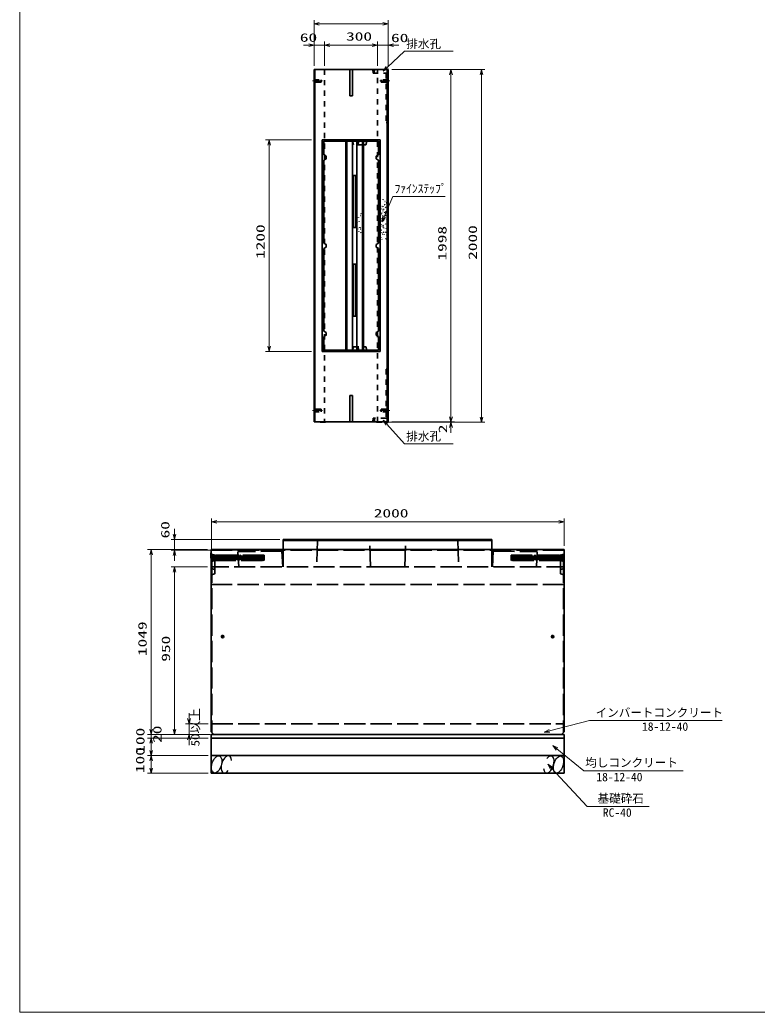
# Model space of a CAD drawing. Units: millimetres on the paper. Extents: x 15 to 1219, y 8 to 859.
# Drawn here: x 15.1 to 224, y 15 to 296.2 of the extents above; entities that cross this region are included whole.
import ezdxf
from ezdxf.enums import TextEntityAlignment as Align

# ---------------------------------------------------------------- set-up
doc = ezdxf.new("R2010")
doc.units = ezdxf.units.MM
for name, pattern in [('DASHED', [7.5, 6, -1.5]), ('USER1', [3, 1.5, -1.5]), ('USER2', [18.5, 12, -1.5, 3.5, -1.5])]:
    doc.linetypes.add(name, pattern=pattern)
for name, color, linetype, lineweight in [('0-0', 1, 'Continuous', 13), ('D-BMK（構造物基準線）', 2, 'USER2', 18), ('D-STR-DIM（寸法）', 7, 'Continuous', 13), ('D-STR-HTXT(均しCON-旗)', 7, 'Continuous', 13), ('D-STR-HTXT(基礎砕石-旗)', 7, 'Continuous', 13), ('D-STR-HTXT（WS-旗）', 7, 'Continuous', 13), ('D-STR-HTXT（旗上げ）', 7, 'Continuous', 13), ('D-STR-STRF(グリ)', 7, 'Continuous', 25), ('D-STR（構造物）', 1, 'Continuous', 35)]:
    doc.layers.add(name, color=color, linetype=linetype, lineweight=lineweight)
doc.styles.add('ＭＳ ゴシック', font='')
doc.styles.get('ＭＳ ゴシック').set_extended_font_data('MS Gothic')

# ---------------------------------------------------------------- blocks, each defined once
blk = doc.blocks.new('_Open30')
at = {"color": 7, "linetype": 'Continuous', "lineweight": 13}
for p, q in [((-1, 0.2679), (0, 0)), ((0, 0), (-1, -0.2679)), ((0, 0), (-1, 0))]:
    blk.add_line(p, q, dxfattribs=at)

msp = doc.modelspace()

# ---------------------------------------------------------------- linework, layer by layer
at = {"layer": '0-0'}
msp.add_line((119.259, 93.689), (70.009, 93.689), dxfattribs=at)
at = {"layer": 'D-BMK（構造物基準線）'}
for p, q in [((97.951, 278.899), (100.8, 278.899)), ((117.026, 278.899), (119.875, 278.899)), ((97.951, 185.499), (100.8, 185.499)), ((119.875, 185.499), (117.026, 185.499))]:
    msp.add_line(p, q, dxfattribs=at)
at = {"layer": 'D-STR-DIM（寸法）', "color": 2}
for p, q in [((15.075, 858.587), (15.075, 15.004)), ((15.075, 15.004), (1218.693, 15.004))]:
    msp.add_line(p, q, dxfattribs=at)
at = {"layer": 'D-STR-DIM（寸法）'}
for p, q in [((98.413, 290.046), (98.413, 296.096)), ((119.413, 290.076), (119.413, 296.096)), ((99.913, 295.096), (117.913, 295.096)), ((98.413, 283.149), (98.413, 290.046)), ((101.413, 283.149), (101.413, 290.046)), ((101.413, 283.201), (101.413, 290.046)), ((116.413, 283.149), (116.413, 290.046)), ((116.413, 283.149), (116.413, 290.046)), ((119.413, 283.119), (119.413, 290.046)), ((96.913, 289.046), (95.413, 289.046)), ((98.413, 289.046), (101.413, 289.046)), ((102.913, 289.046), (114.913, 289.046)), ((102.913, 289.046), (104.413, 289.046)), ((114.913, 289.046), (113.413, 289.046)), ((116.413, 289.046), (119.413, 289.046)), ((120.913, 289.046), (122.413, 289.046)), ((120.413, 282.149), (138.202, 282.149)), ((136.765, 282.149), (146.842, 282.149)), ((137.202, 183.749), (137.202, 280.649)), ((145.842, 183.649), (145.842, 280.649)), ((97.663, 262.199), (84.699, 262.199)), ((85.699, 203.699), (85.699, 260.699)), ((97.663, 202.199), (84.699, 202.199)), ((137.202, 183.749), (137.202, 185.249)), ((119.163, 182.149), (138.202, 182.149)), ((120.413, 182.249), (138.202, 182.249)), ((120.413, 182.249), (138.202, 182.249)), ((135.765, 182.149), (146.842, 182.149)), ((137.202, 182.249), (137.202, 182.149)), ((137.202, 180.649), (137.202, 179.149)), ((69.359, 146.385), (69.359, 154.931)), ((169.259, 147.14), (169.259, 154.931)), ((70.859, 153.931), (167.759, 153.931)), ((63.02, 98.189), (63.02, 99.689)), ((52.261, 95.189), (52.261, 96.689)), ((68.459, 96.689), (62.02, 96.689)), ((63.02, 96.689), (63.02, 93.689)), ((68.459, 93.689), (51.261, 93.689)), ((52.261, 93.689), (52.261, 92.689)), ((67.459, 93.689), (62.02, 93.689)), ((68.459, 92.689), (51.261, 92.689)), ((68.459, 92.689), (51.261, 92.689)), ((52.261, 91.189), (52.261, 89.689)), ((52.261, 91.189), (52.261, 89.189)), ((63.02, 92.189), (63.02, 90.689)), ((68.459, 87.689), (51.261, 87.689)), ((68.459, 87.689), (51.261, 87.689)), ((52.261, 86.189), (52.261, 84.189)), ((68.459, 82.689), (51.261, 82.689))]:
    msp.add_line(p, q, dxfattribs=at)
at = {"layer": 'D-STR-HTXT(均しCON-旗)'}
msp.add_lwpolyline([(203.016, 83.379), (174.808, 83.379), (167.249, 89.593)], dxfattribs=at)
at = {"layer": 'D-STR-HTXT(基礎砕石-旗)'}
msp.add_lwpolyline([(193.331, 73.3), (175.76, 73.3), (165.669, 84.166)], dxfattribs=at)
at = {"layer": 'D-STR-HTXT（WS-旗）'}
for points in [[(137.867, 287.296), (124.079, 287.296), (119.121, 282.707)], [(137.867, 176.101), (124.079, 176.101), (119.031, 181.633)]]:
    msp.add_lwpolyline(points, dxfattribs=at)
at = {"layer": 'D-STR-HTXT（旗上げ）'}
for points in [[(135.586, 246.108), (120.756, 246.108), (118.256, 240.358)], [(214.092, 97.66), (176.459, 97.612), (165.096, 94.748)]]:
    msp.add_lwpolyline(points, dxfattribs=at)
at = {"layer": 'D-STR-STRF(グリ)'}
for centre, major_axis in [((70.834, 85.213), (0.79, 2.421)), ((167.684, 85.166), (-0.79, -2.421))]:
    msp.add_ellipse(centre, major_axis=major_axis, ratio=0.5139, dxfattribs=at)
for centre, start_param, end_param in [((73.575, 85.213), 5.3575563, 10.3750652), ((164.943, 85.166), 2.2159636, 7.2334726)]:
    msp.add_ellipse(centre, major_axis=(0.79, 2.421), ratio=0.5139, start_param=start_param, end_param=end_param, dxfattribs=at)
at = {"layer": 'D-STR（構造物）'}
for p, q in [((119.413, 282.149), (98.413, 282.149)), ((98.413, 282.149), (98.413, 182.249)), ((98.663, 182.249), (98.663, 282.149)), ((108.538, 282.149), (108.538, 274.649)), ((109.288, 274.649), (109.288, 282.149)), ((119.163, 282.149), (119.163, 182.249)), ((119.413, 182.249), (119.413, 282.149)), ((108.538, 274.649), (109.288, 274.649)), ((117.183, 262.199), (100.683, 262.199)), ((100.683, 262.199), (100.683, 202.199)), ((107.439, 261.824), (107.439, 202.574)), ((107.689, 261.824), (107.689, 202.574)), ((109.308, 261.824), (109.308, 202.574)), ((110.558, 261.824), (110.558, 202.574)), ((112.177, 261.824), (112.177, 202.574)), ((112.427, 261.824), (112.427, 202.574)), ((116.683, 261.824), (113.336, 261.824)), ((116.683, 257.952), (116.683, 261.824)), ((117.183, 202.199), (117.183, 262.199)), ((101.183, 256.452), (101.183, 232.949)), ((116.683, 257.952), (116.054, 257.589)), ((116.054, 257.589), (116.054, 256.815)), ((116.054, 256.815), (116.683, 256.452)), ((116.683, 232.949), (116.683, 256.452)), ((117.315, 245.052), (117.388, 245.033)), ((117.941, 245.227), (117.998, 245.276)), ((117.998, 245.276), (118.046, 245.218)), ((118.516, 244.721), (118.591, 244.721)), ((112.252, 241.807), (112.199, 241.86)), ((112.252, 241.807), (112.305, 241.86)), ((117.201, 244.197), (117.254, 244.144)), ((117.254, 244.144), (117.307, 244.197)), ((117.465, 242.652), (117.403, 242.609)), ((117.465, 242.652), (117.508, 242.591)), ((117.681, 243.325), (117.607, 243.338)), ((117.898, 242.475), (117.96, 242.518)), ((118.007, 242.048), (117.932, 242.055)), ((117.96, 242.518), (118.003, 242.457)), ((118.02, 243.254), (118.046, 243.324)), ((118.229, 242.578), (118.297, 242.61)), ((118.5, 243.789), (118.427, 243.769)), ((118.48, 243.861), (118.5, 243.789)), ((118.617, 242.951), (118.63, 243.025)), ((118.63, 243.025), (118.704, 243.012)), ((118.744, 241.9), (118.782, 241.965)), ((118.782, 241.965), (118.847, 241.927)), ((118.812, 243.151), (118.873, 243.194)), ((118.864, 244.336), (118.917, 244.389)), ((118.873, 243.194), (118.916, 243.133)), ((118.917, 244.389), (118.97, 244.336)), ((110.991, 240.102), (110.998, 240.177)), ((111.21, 239.066), (111.241, 239.133)), ((111.47, 240.717), (111.545, 240.723)), ((111.779, 241.224), (111.799, 241.296)), ((112.227, 241.1), (112.292, 241.137)), ((112.245, 240.01), (112.277, 239.942)), ((117.425, 239.52), (117.387, 239.455)), ((117.575, 241.239), (117.65, 241.239)), ((117.594, 241.409), (117.581, 241.483)), ((117.588, 239.901), (117.661, 239.921)), ((117.661, 239.921), (117.642, 239.993)), ((117.819, 240.717), (117.747, 240.698)), ((117.848, 239.164), (117.835, 239.09)), ((117.981, 240.68), (118.043, 240.637)), ((118.043, 240.637), (118, 240.575)), ((118.102, 239.354), (118.041, 239.311)), ((118.102, 239.354), (118.145, 239.292)), ((118.351, 241.632), (118.302, 241.689)), ((118.462, 241.574), (118.4, 241.531)), ((118.505, 241.513), (118.462, 241.574)), ((118.663, 240.724), (118.736, 240.737)), ((118.753, 241.522), (118.679, 241.535)), ((118.792, 239.669), (118.718, 239.656)), ((118.736, 240.737), (118.749, 240.663)), ((118.74, 241.448), (118.753, 241.522)), ((118.805, 239.595), (118.792, 239.669)), ((119.034, 239.499), (118.973, 239.542)), ((118.991, 239.437), (119.034, 239.499)), ((110.841, 238.764), (110.788, 238.817)), ((110.848, 236.938), (110.822, 236.867)), ((111.067, 236.292), (111.099, 236.224)), ((111.302, 237.402), (111.283, 237.475)), ((111.486, 237.315), (111.421, 237.277)), ((111.486, 237.315), (111.524, 237.25)), ((111.61, 236.846), (111.663, 236.899)), ((112.227, 236.354), (112.246, 236.426)), ((117.428, 237.696), (117.353, 237.703)), ((117.415, 238.111), (117.473, 238.159)), ((117.473, 238.159), (117.424, 238.216)), ((117.576, 236.65), (117.651, 236.65)), ((117.962, 237.552), (117.889, 237.533)), ((117.982, 237.926), (117.909, 237.945)), ((117.962, 237.853), (117.982, 237.926)), ((117.981, 237.48), (117.962, 237.552)), ((118.148, 237.195), (118.205, 237.243)), ((118.205, 237.243), (118.157, 237.3)), ((118.543, 238.366), (118.604, 238.409)), ((118.604, 238.409), (118.647, 238.348)), ((118.896, 238.357), (118.883, 238.283)), ((118.901, 237.16), (118.895, 237.086)), ((111.59, 235.867), (111.648, 235.915)), ((111.648, 235.915), (111.696, 235.858)), ((117.372, 234.493), (117.425, 234.44)), ((117.636, 235.871), (117.568, 235.902)), ((117.674, 234.018), (117.742, 233.987)), ((117.742, 233.987), (117.71, 233.919)), ((117.743, 235.513), (117.818, 235.507)), ((117.818, 235.507), (117.811, 235.432)), ((118.088, 236.042), (118.016, 236.061)), ((118.088, 236.042), (118.069, 235.969)), ((118.311, 235.359), (118.254, 235.311)), ((118.263, 235.416), (118.311, 235.359)), ((118.672, 236.04), (118.679, 236.114)), ((118.778, 234.156), (118.785, 234.23)), ((118.869, 235.887), (118.82, 235.944)), ((118.917, 233.955), (118.975, 234.003)), ((118.975, 234.003), (118.926, 234.06)), ((119.001, 235.202), (119.007, 235.276)), ((101.183, 231.449), (101.183, 207.947)), ((116.683, 232.949), (116.054, 232.586)), ((116.054, 232.586), (116.054, 231.813)), ((116.054, 231.813), (116.683, 231.449)), ((116.683, 207.947), (116.683, 231.449)), ((116.683, 207.947), (116.054, 207.584)), ((116.054, 207.584), (116.054, 206.81)), ((116.054, 206.81), (116.683, 206.447)), ((116.683, 202.574), (116.683, 206.447)), ((113.336, 202.574), (116.683, 202.574)), ((100.683, 202.199), (117.183, 202.199)), ((108.538, 189.749), (108.538, 182.249)), ((108.538, 189.749), (109.288, 189.749)), ((109.288, 189.749), (109.288, 182.249)), ((98.413, 182.249), (119.413, 182.249)), ((100.163, 182.149), (100.063, 182.249)), ((101.663, 182.149), (100.163, 182.149)), ((101.663, 182.149), (101.763, 182.249)), ((116.163, 182.149), (116.063, 182.249)), ((117.663, 182.149), (116.163, 182.149)), ((117.663, 182.149), (117.763, 182.249)), ((89.691, 146.14), (89.691, 148.934)), ((89.691, 148.934), (119.259, 148.934)), ((89.691, 148.685), (119.259, 148.685)), ((119.259, 148.657), (89.691, 148.657)), ((148.826, 148.934), (119.259, 148.934)), ((148.826, 148.685), (119.259, 148.685)), ((119.259, 148.657), (148.826, 148.657)), ((148.826, 146.14), (148.826, 148.934)), ((69.159, 145.135), (69.259, 145.235)), ((69.159, 143.635), (69.159, 145.135)), ((69.259, 143.535), (69.159, 143.635)), ((69.259, 146.14), (119.259, 146.14)), ((69.259, 94.439), (69.259, 146.14)), ((169.259, 146.14), (119.259, 146.14)), ((169.259, 94.439), (169.259, 146.14)), ((72.059, 121.434), (72.959, 121.434)), ((72.509, 121.884), (72.509, 120.984)), ((166.459, 121.434), (165.559, 121.434)), ((166.009, 121.884), (166.009, 120.984)), ((70.009, 93.689), (69.259, 94.439)), ((169.259, 93.689), (69.259, 93.689)), ((69.259, 93.689), (69.259, 92.689)), ((119.259, 93.689), (168.509, 93.689)), ((168.509, 93.689), (169.259, 94.439)), ((169.259, 93.689), (169.259, 92.689)), ((69.259, 92.689), (169.259, 92.689)), ((69.259, 92.689), (169.259, 92.689)), ((69.259, 92.689), (69.259, 87.689)), ((169.259, 92.689), (169.259, 87.689)), ((69.259, 87.689), (169.259, 87.689)), ((69.259, 87.689), (69.259, 82.689)), ((69.259, 87.689), (169.259, 87.689)), ((169.259, 87.689), (169.259, 82.689)), ((69.259, 82.689), (169.259, 82.689))]:
    msp.add_line(p, q, dxfattribs=at)
at = {"layer": 'D-STR（構造物）', "linetype": 'USER1'}
for p, q in [((101.413, 282.149), (101.413, 182.249)), ((115.054, 282.149), (115.135, 281.099)), ((115.575, 282.149), (115.501, 281.099)), ((116.413, 182.249), (116.413, 282.149)), ((98.413, 279.249), (100.413, 279.249)), ((100.413, 278.549), (98.413, 278.549)), ((100.413, 279.249), (100.413, 278.549)), ((115.135, 281.099), (118.831, 281.099)), ((119.413, 279.249), (117.413, 279.249)), ((117.413, 279.249), (117.413, 278.549)), ((117.413, 278.549), (119.413, 278.549)), ((118.831, 281.099), (118.831, 267.149)), ((118.831, 267.149), (119.406, 267.149)), ((110.854, 260.824), (111.103, 261.824)), ((111.103, 202.574), (110.854, 203.574)), ((118.838, 197.249), (118.838, 183.299)), ((118.838, 197.249), (119.413, 197.249)), ((100.413, 185.849), (98.413, 185.849)), ((100.413, 185.149), (100.413, 185.849)), ((117.413, 185.849), (119.413, 185.849)), ((117.413, 185.149), (117.413, 185.849)), ((98.413, 185.149), (100.413, 185.149)), ((115.142, 183.299), (115.061, 182.249)), ((118.838, 183.299), (115.142, 183.299)), ((115.582, 182.249), (115.508, 183.299)), ((119.413, 185.149), (117.413, 185.149))]:
    msp.add_line(p, q, dxfattribs=at)
at = {"layer": 'D-STR（構造物）', "lineweight": 13}
for p, q in [((58.898, 150.434), (58.898, 151.934)), ((88.691, 148.934), (57.898, 148.934)), ((58.898, 148.934), (58.898, 145.89)), ((68.259, 146.14), (51.261, 146.14)), ((52.261, 144.64), (52.261, 95.189)), ((88.691, 145.89), (57.898, 145.89)), ((58.898, 144.39), (58.898, 142.89)), ((68.259, 141.184), (57.898, 141.184)), ((58.898, 139.684), (58.898, 95.189)), ((69.009, 93.689), (51.261, 93.689)), ((68.459, 93.689), (57.898, 93.689))]:
    msp.add_line(p, q, dxfattribs=at)
at = {"layer": 'D-STR（構造物）', "linetype": 'DASHED'}
for p, q in [((99.391, 148.657), (99.141, 141.184)), ((114.391, 141.184), (114.141, 148.657)), ((124.126, 141.184), (124.376, 148.657)), ((139.126, 148.657), (139.376, 141.184)), ((69.258, 144.29), (69.937, 144.629)), ((71.758, 144.54), (69.258, 143.29)), ((72.758, 144.54), (69.258, 142.79)), ((69.258, 144.54), (72.258, 143.04)), ((69.258, 143.79), (70.758, 144.54)), ((69.258, 144.04), (71.258, 143.04)), ((70.258, 143.04), (69.258, 143.54)), ((69.259, 145.89), (119.259, 145.89)), ((70.309, 144.54), (69.259, 144.793)), ((70.21, 144.564), (73.258, 143.04)), ((84.259, 144.54), (70.309, 144.54)), ((73.758, 144.54), (70.758, 143.04)), ((71.258, 144.54), (74.258, 143.04)), ((71.758, 143.04), (74.758, 144.54)), ((75.258, 143.04), (72.258, 144.54)), ((72.758, 143.04), (75.758, 144.54)), ((76.258, 143.04), (73.258, 144.54)), ((73.758, 143.04), (76.758, 144.54)), ((77.258, 143.04), (74.258, 144.54)), ((77.758, 144.54), (74.758, 143.04)), ((75.258, 144.54), (78.258, 143.04)), ((78.758, 144.54), (75.758, 143.04)), ((76.258, 144.54), (79.258, 143.04)), ((79.758, 144.54), (76.758, 143.04)), ((89.309, 145.685), (76.859, 145.431)), ((76.859, 145.431), (77.095, 141.184)), ((77.258, 144.54), (80.258, 143.04)), ((77.758, 143.04), (80.758, 144.54)), ((81.258, 143.04), (78.258, 144.54)), ((78.758, 143.04), (81.758, 144.54)), ((82.258, 143.04), (79.258, 144.54)), ((79.758, 143.04), (82.758, 144.54)), ((83.258, 143.04), (80.258, 144.54)), ((80.758, 143.04), (83.758, 144.54)), ((81.258, 144.54), (84.259, 143.039)), ((84.259, 144.29), (81.758, 143.04)), ((82.258, 144.54), (84.259, 143.539)), ((84.259, 143.79), (82.758, 143.04)), ((83.258, 144.54), (84.259, 144.039)), ((84.259, 143.04), (84.259, 144.54)), ((89.309, 145.685), (89.574, 141.187)), ((89.691, 141.184), (89.691, 146.14)), ((169.259, 145.89), (119.259, 145.89)), ((148.826, 141.184), (148.826, 146.14)), ((149.209, 145.685), (148.944, 141.187)), ((149.209, 145.685), (161.659, 145.431)), ((155.26, 144.54), (154.259, 144.039)), ((156.26, 144.54), (154.259, 143.539)), ((154.259, 144.54), (168.209, 144.54)), ((154.259, 143.04), (154.259, 144.54)), ((157.26, 144.54), (154.259, 143.039)), ((154.259, 144.29), (156.76, 143.04)), ((154.259, 143.79), (155.76, 143.04)), ((157.76, 143.04), (154.76, 144.54)), ((155.26, 143.04), (158.26, 144.54)), ((158.76, 143.04), (155.76, 144.54)), ((156.26, 143.04), (159.26, 144.54)), ((159.76, 143.04), (156.76, 144.54)), ((157.26, 143.04), (160.26, 144.54)), ((160.76, 143.04), (157.76, 144.54)), ((161.26, 144.54), (158.26, 143.04)), ((158.76, 144.54), (161.76, 143.04)), ((162.26, 144.54), (159.26, 143.04)), ((159.76, 144.54), (162.76, 143.04)), ((163.26, 144.54), (160.26, 143.04)), ((160.76, 144.54), (163.76, 143.04)), ((161.26, 143.04), (164.26, 144.54)), ((161.659, 145.431), (161.423, 141.184)), ((164.76, 143.04), (161.76, 144.54)), ((162.26, 143.04), (165.26, 144.54)), ((165.76, 143.04), (162.76, 144.54)), ((163.26, 143.04), (166.26, 144.54)), ((166.76, 143.04), (163.76, 144.54)), ((167.26, 144.54), (164.26, 143.04)), ((164.76, 144.54), (167.76, 143.04)), ((168.307, 144.564), (165.26, 143.04)), ((165.76, 144.54), (169.26, 142.79)), ((169.26, 144.54), (166.26, 143.04)), ((166.76, 144.54), (169.26, 143.29)), ((169.26, 144.04), (167.26, 143.04)), ((169.26, 143.79), (167.76, 144.54)), ((168.209, 144.54), (169.259, 144.793)), ((168.26, 143.04), (169.26, 143.54)), ((169.26, 144.29), (168.581, 144.629)), ((69.259, 142.713), (70.309, 143.04)), ((119.259, 141.184), (69.259, 141.184)), ((70.309, 140.422), (69.259, 140.691)), ((69.419, 142.684), (69.419, 94.279)), ((70.308, 143.04), (84.259, 143.04)), ((70.309, 139.225), (70.309, 143.04)), ((84.259, 143.29), (83.758, 143.04)), ((119.259, 141.184), (169.259, 141.184)), ((154.259, 143.29), (154.76, 143.04)), ((168.21, 143.04), (154.259, 143.04)), ((168.209, 139.225), (168.209, 143.04)), ((169.259, 142.713), (168.209, 143.04)), ((168.209, 140.422), (169.259, 140.691)), ((169.099, 142.684), (169.099, 94.279)), ((69.259, 138.957), (70.309, 139.225)), ((169.259, 138.957), (168.209, 139.225)), ((69.259, 136.184), (119.259, 136.184)), ((169.259, 136.184), (119.259, 136.184)), ((69.459, 96.689), (169.259, 96.689))]:
    msp.add_line(p, q, dxfattribs=at)
at = {"layer": 'D-STR（構造物）'}
for points in [[(112.556, 261.824), (101.183, 261.824), (101.183, 257.952)], [(101.183, 257.952), (101.812, 257.589), (101.812, 256.815), (101.183, 256.452)], [(101.183, 232.949), (101.812, 232.586), (101.812, 231.813)], [(101.183, 232.949), (101.812, 232.586), (101.812, 231.813), (101.183, 231.449)], [(101.183, 206.447), (101.812, 206.81), (101.812, 207.584), (101.183, 207.947)], [(101.183, 206.447), (101.183, 202.574), (112.556, 202.574)]]:
    msp.add_lwpolyline(points, dxfattribs=at)
at = {"layer": 'D-STR（構造物）', "linetype": 'USER1'}
for points in [[(112.348, 260.824), (109.616, 260.824), (109.348, 261.826)], [(109.348, 202.573), (109.616, 203.574), (112.348, 203.574)]]:
    msp.add_lwpolyline(points, dxfattribs=at)
at = {"layer": 'D-STR（構造物）'}
for points in [[(112.306, 261.824), (112.348, 260.824), (113.085, 260.824), (113.336, 261.824)], [(109.558, 237.324), (110.308, 237.324), (110.308, 252.074), (109.558, 252.074)], [(110.308, 212.224), (110.308, 226.974), (109.558, 226.974), (109.558, 212.224)], [(112.348, 203.574), (112.306, 202.574), (113.336, 202.574), (113.085, 203.574)]]:
    msp.add_lwpolyline(points, close=True, dxfattribs=at)
for centre, radius in [((72.509, 121.434), 0.35), ((72.509, 121.434), 0.3), ((166.009, 121.434), 0.35), ((166.009, 121.434), 0.3)]:
    msp.add_circle(centre, radius, dxfattribs=at)

# ---------------------------------------------------------------- block references
at = {"layer": 'D-STR-DIM（寸法）', "xscale": 1.5, "yscale": 1.5}
for p, rotation in [((98.413, 295.096), 180), ((101.413, 289.046), 180), ((101.413, 289.046), 180), ((119.413, 289.046), 180), ((137.202, 282.149), 90), ((145.842, 282.149), 90), ((85.699, 262.199), 90), ((85.699, 202.199), 270), ((137.202, 182.249), 270), ((137.202, 182.249), 270), ((145.842, 182.149), 270), ((137.202, 182.149), 90), ((69.359, 153.931), 180), ((63.02, 96.689), 270), ((52.261, 93.689), 270), ((63.02, 93.689), 90), ((52.261, 92.689), 90), ((52.261, 92.689), 90), ((52.261, 87.689), 270), ((52.261, 87.689), 90), ((52.261, 82.689), 270)]:
    msp.add_blockref('_Open30', p, dxfattribs=dict(at, rotation=rotation))
for p in [(119.413, 295.096), (98.413, 289.046), (116.413, 289.046), (116.413, 289.046), (169.259, 153.931)]:
    msp.add_blockref('_Open30', p, dxfattribs=at)
at = {"layer": 'D-STR-HTXT(均しCON-旗)', "xscale": 1.5, "yscale": 1.5, "rotation": 140.57786}
msp.add_blockref('_Open30', (166.09, 90.545), dxfattribs=at)
at = {"layer": 'D-STR-HTXT(基礎砕石-旗)', "xscale": 1.5, "yscale": 1.5, "rotation": 132.88015}
msp.add_blockref('_Open30', (164.649, 85.265), dxfattribs=at)
at = {"layer": 'D-STR-HTXT（WS-旗）', "xscale": 1.5, "yscale": 1.5}
for p, rotation in [((118.02, 281.688), 222.78711), ((118.02, 182.741), 132.37661)]:
    msp.add_blockref('_Open30', p, dxfattribs=dict(at, rotation=rotation))
at = {"layer": 'D-STR-HTXT（旗上げ）', "xscale": 1.5, "yscale": 1.5}
for p, rotation in [((117.659, 238.982), 246.50838), ((163.641, 94.382), 194.1476)]:
    msp.add_blockref('_Open30', p, dxfattribs=dict(at, rotation=rotation))
at = {"layer": 'D-STR（構造物）', "xscale": 1.5, "yscale": 1.5}
for p, rotation in [((58.898, 148.934), 270), ((52.261, 146.14), 90), ((58.898, 145.89), 90), ((58.898, 141.184), 90), ((52.261, 93.689), 270), ((58.898, 93.689), 270)]:
    msp.add_blockref('_Open30', p, dxfattribs=dict(at, rotation=rotation))

# ---------------------------------------------------------------- texts
at = {"layer": 'D-STR-DIM（寸法）', "style": 'ＭＳ ゴシック', "width": 1.5}
for s, p in [('300', (107.496, 289.584)), ('60', (94.399, 289.264)), ('60', (120.233, 289.17)), ('2000', (115.351, 154.468))]:
    msp.add_text(s, height=2.405, dxfattribs=at).set_placement(p, align=Align.BOTTOM_LEFT)
at = {"layer": 'D-STR-DIM（寸法）', "style": 'ＭＳ ゴシック'}
for s, width, p in [('1200', 1.5, (85.162, 228.449)), ('1998', 1.5, (136.664, 227.991)), ('2000', 1.5, (145.304, 228.191)), ('2', 1.5, (136.84, 179.061)), ('50以上', 1.1, (66.696, 90.333)), ('20', 1.5, (55.933, 91.301)), ('100', 1.5, (51.115, 88.242)), ('100', 1.5, (51.062, 82.74))]:
    msp.add_text(s, height=2.405, rotation=90, dxfattribs=dict(at, width=width)).set_placement(p, align=Align.BOTTOM_LEFT)
at = {"layer": 'D-STR-HTXT(均しCON-旗)', "style": 'ＭＳ ゴシック'}
for s, p in [('均しコンクリート', (175.255, 83.789)), ('18-12-40', (178.389, 79.728))]:
    msp.add_text(s, height=2.405, dxfattribs=at).set_placement(p, align=Align.BOTTOM_LEFT)
at = {"layer": 'D-STR-HTXT(基礎砕石-旗)', "style": 'ＭＳ ゴシック'}
for s, p in [('基礎砕石', (178.743, 73.634)), ('RC-40', (180.231, 69.649))]:
    msp.add_text(s, height=2.405, dxfattribs=at).set_placement(p, align=Align.BOTTOM_LEFT)
at = {"layer": 'D-STR-HTXT（WS-旗）', "style": 'ＭＳ ゴシック'}
for p in [(124.559, 287.448), (124.559, 176.253)]:
    msp.add_text('排水孔', height=2.405, dxfattribs=at).set_placement(p, align=Align.BOTTOM_LEFT)
at = {"layer": 'D-STR-HTXT（旗上げ）', "style": 'ＭＳ ゴシック'}
for s, p in [('ﾌｧｲﾝｽﾃｯﾌﾟ', (121.235, 246.432)), ('インバートコンクリート', (178.189, 97.957)), ('18-12-40', (191.331, 94.009))]:
    msp.add_text(s, height=2.405, dxfattribs=at).set_placement(p, align=Align.BOTTOM_LEFT)
at = {"layer": 'D-STR（構造物）', "style": 'ＭＳ ゴシック', "width": 1.5}
for s, p in [('60', (58.181, 149.245)), ('1049', (51.724, 115.91)), ('950', (58.361, 114.312))]:
    msp.add_text(s, height=2.405, rotation=90, dxfattribs=at).set_placement(p, align=Align.BOTTOM_LEFT)

doc.saveas('drawing.dxf')
